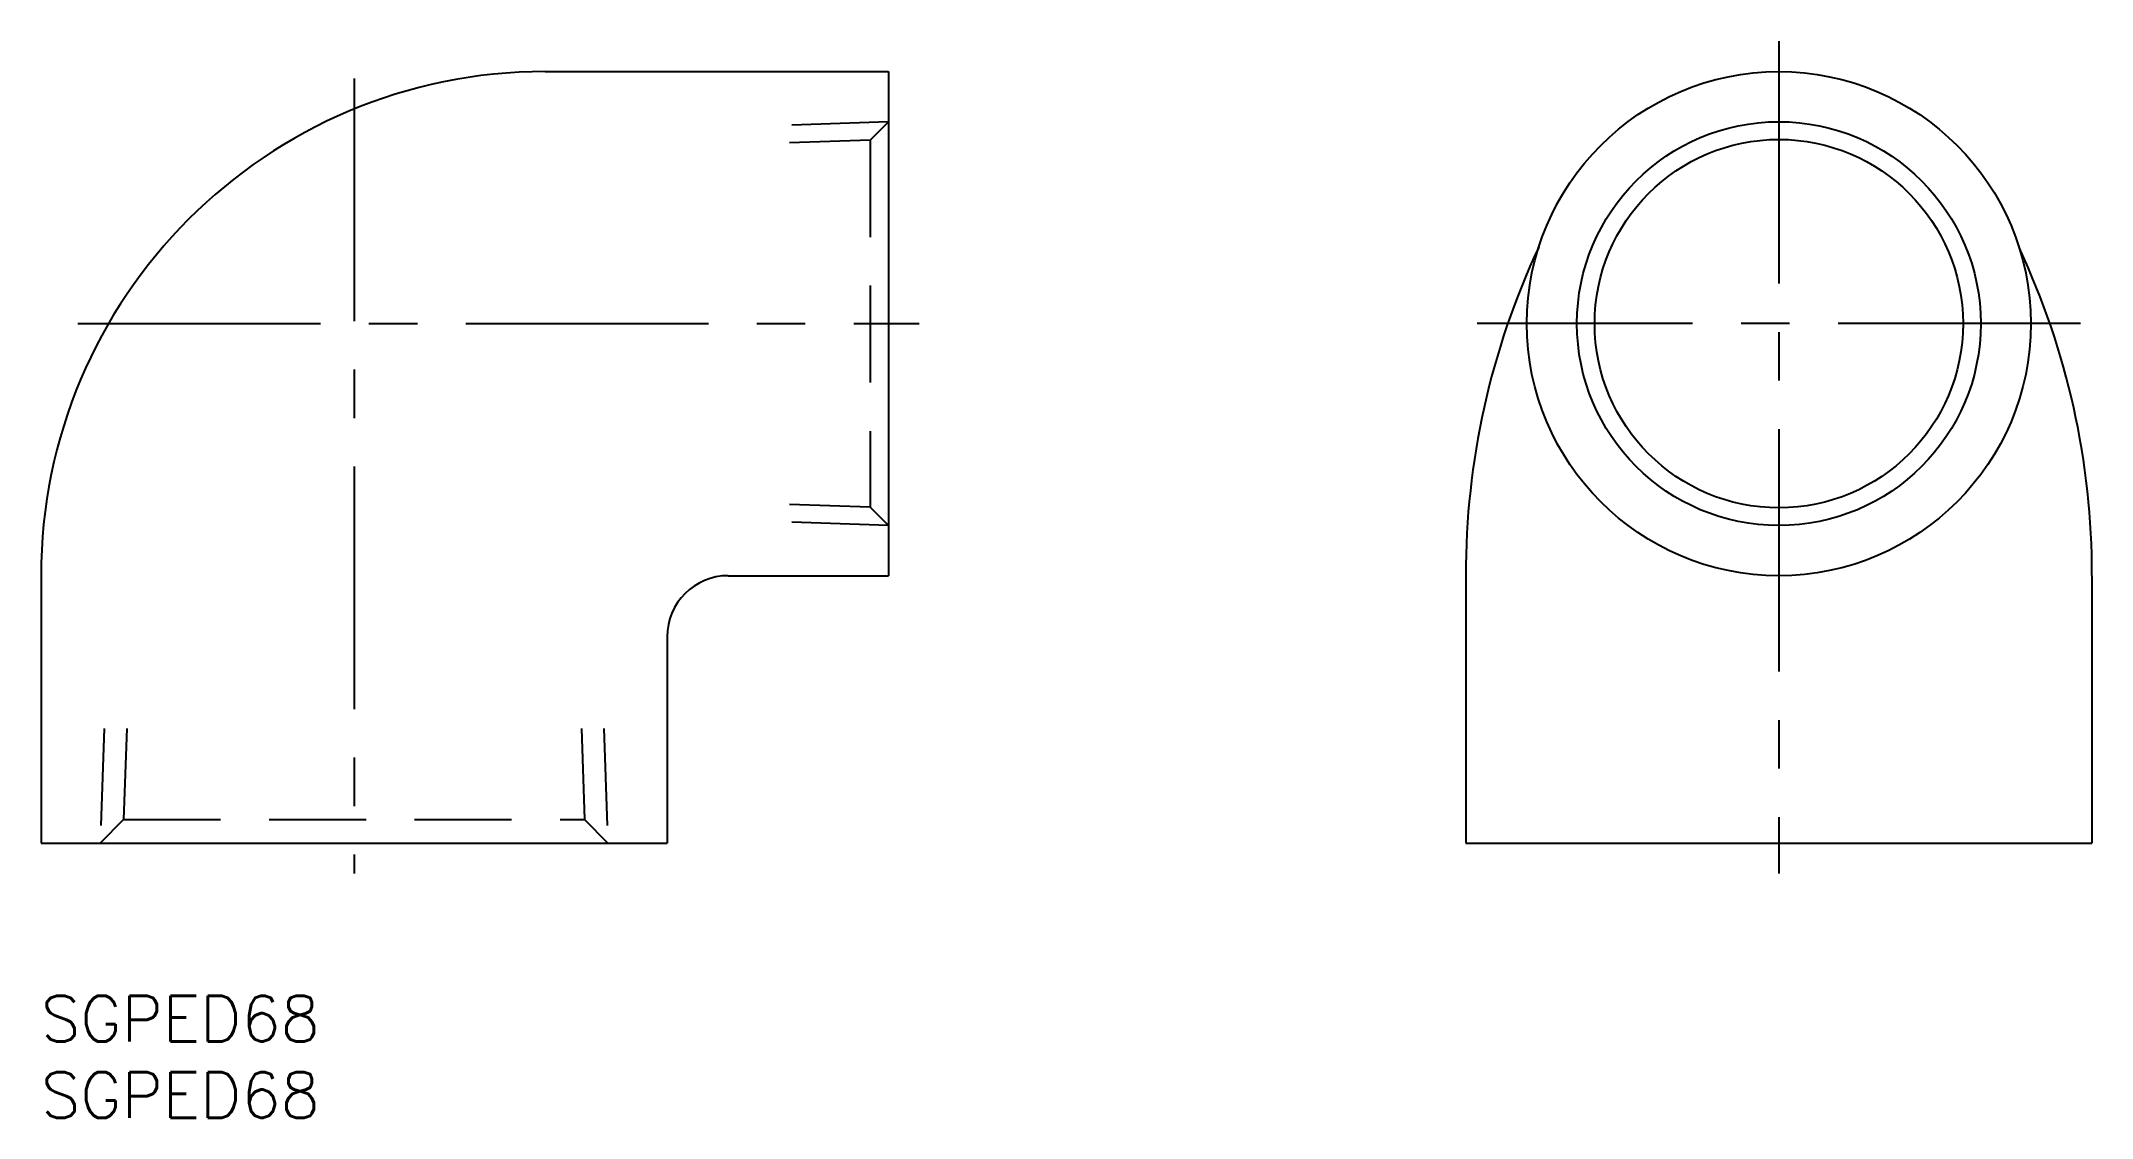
# Model space of a CAD drawing. Extents: x 0 to 134, y -8 to 62.
import ezdxf

# ---------------------------------------------------------------- set-up
doc = ezdxf.new("R2010")
doc.units = 0
doc.header["$LTSCALE"] = 0.5
doc.linetypes.add('CENTER', pattern=[50.8, 31.75, -6.35, 6.35, -6.35])
doc.linetypes.add('DASHED', pattern=[19.05, 12.7, -6.35])
for name, color, linetype in [('MSM_CENTER', 1, 'CENTER'), ('MSM_CONTINUOUS', 7, 'CONTINUOUS'), ('MSM_DASHED', 4, 'DASHED'), ('MSM_NARROW', 5, 'CONTINUOUS'), ('MSM_PART_NUMBER', 7, 'CONTINUOUS')]:
    doc.layers.add(name, color=color, linetype=linetype)
doc.styles.get("Standard").update_dxf_attribs({"font": 'txt.shx', "height": 2, "bigfont": 'bigfont.shx'})

# ---------------------------------------------------------------- blocks, each defined once
blk = doc.blocks.new('*U11')
at = {"layer": 'MSM_PART_NUMBER'}
blk.add_text('SGPED68', height=3, dxfattribs=at).set_placement((0, -3))
blk = doc.blocks.new('*U12')
at = {"layer": 'MSM_PART_NUMBER'}
blk.add_text('SGPED68', height=3, dxfattribs=at).set_placement((0, -8))

msp = doc.modelspace()

# ---------------------------------------------------------------- linework, layer by layer
at = {"layer": 'MSM_CENTER'}
for p, q in [((113.79, 62.5), (113.79, 8)), ((20.5, 60.04), (20.5, 8)), ((2.42, 44), (57.5, 44)), ((133.54, 44), (94.04, 44))]:
    msp.add_line(p, q, dxfattribs=at)
at = {"layer": 'MSM_CONTINUOUS'}
for p, q in [((33, 60.5), (55.5, 60.5)), ((55.5, 60.5), (55.5, 27.5)), ((0, 27.5), (0, 10)), ((45, 27.5), (55.5, 27.5)), ((93.29, 27.5), (93.29, 10)), ((134.29, 27.5), (134.29, 10)), ((41, 23.5), (41, 10)), ((0, 10), (41, 10)), ((93.29, 10), (134.29, 10))]:
    msp.add_line(p, q, dxfattribs=at)
for radius in [16.5, 12.06]:
    msp.add_circle((113.79, 44), radius, dxfattribs=at)
for centre, radius, start, end in [((33, 27.5), 33, 90, 180), ((143.78, 27.57), 50.49, 154.8784, 180.0745), ((84.1, 27.61), 50.19, 359.8758, 25.1382), ((45, 23.5), 4, 90, 180)]:
    msp.add_arc(centre, radius, start, end, dxfattribs=at)
at = {"layer": 'MSM_DASHED'}
for p, q in [((55.5, 57.22), (49, 56.99)), ((54.3, 56.02), (55.5, 57.22)), ((54.3, 56.02), (49, 55.83)), ((54.3, 56.02), (54.3, 31.98)), ((54.3, 31.98), (49, 32.17)), ((55.5, 30.78), (49, 31.01)), ((54.3, 31.98), (55.5, 30.78)), ((4.14, 17.5), (3.88, 10)), ((5.62, 17.5), (5.41, 11.53)), ((35.38, 17.5), (35.59, 11.53)), ((36.86, 17.5), (37.12, 10)), ((5.41, 11.53), (3.88, 10)), ((5.41, 11.53), (35.59, 11.53)), ((35.59, 11.53), (37.12, 10))]:
    msp.add_line(p, q, dxfattribs=at)
at = {"layer": 'MSM_NARROW'}
msp.add_circle((113.79, 44), 13.22, dxfattribs=at)

# ---------------------------------------------------------------- block references
at = {"layer": 'MSM_CONTINUOUS'}
for name in ['*U11', '*U12']:
    msp.add_blockref(name, (0, 0), dxfattribs=at)

doc.saveas('drawing.dxf')
